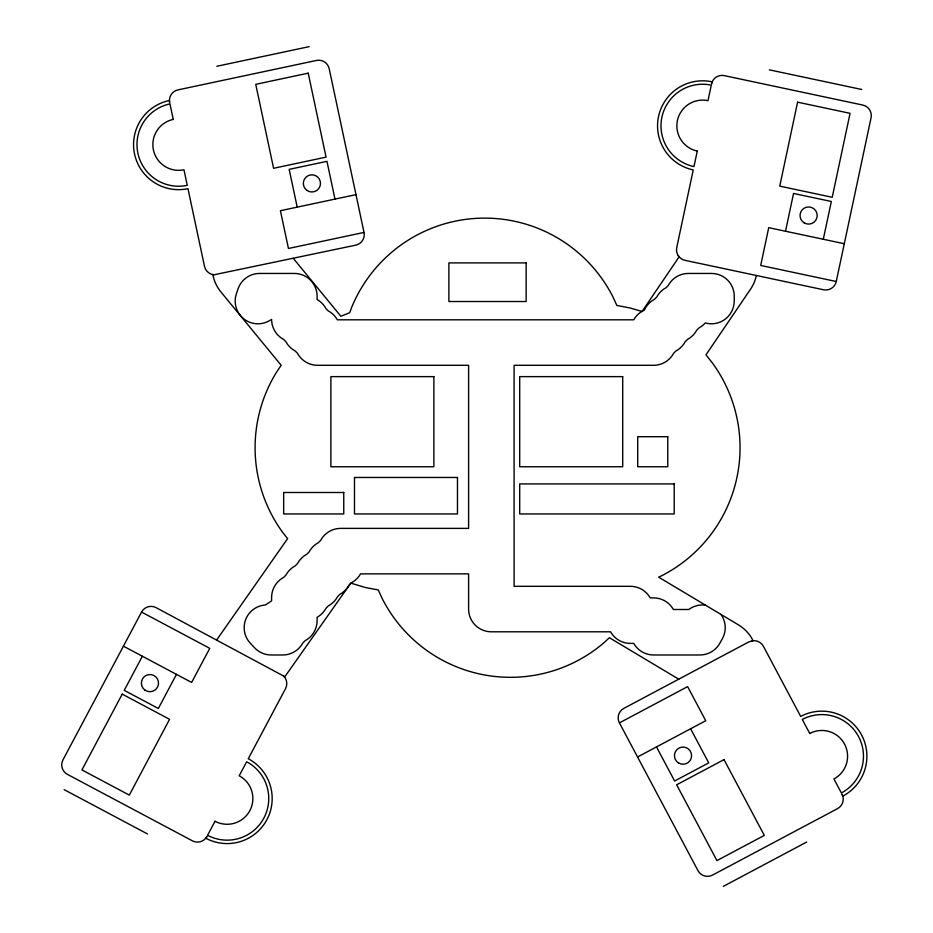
<?xml version="1.0" encoding="UTF-8"?>
<svg xmlns="http://www.w3.org/2000/svg" width="933" height="933" viewBox="0 0 933 933"><rect width="100%" height="100%" fill="white"/><g stroke="black" fill="none" stroke-linecap="round" stroke-linejoin="round"><path stroke-width="1.4" d="M785.516 231.232L793.551 193.458L831.326 201.481L823.303 239.268M836.26 281.509L871.06 117.791A10.729 10.729 0 0 0 862.792 105.067L724.265 75.62A10.729 10.729 0 0 0 711.541 83.888L711.984 81.789A45.064 45.064 0 0 0 658.535 116.497A45.064 45.064 0 0 0 693.242 169.934L676.74 247.595A10.729 10.729 0 0 0 685.009 260.33L823.536 289.766A10.729 10.729 0 0 0 836.26 281.509L760.698 265.45L768.722 227.664L844.283 243.723M756.36 275.492L755.462 278.944A38.626 38.626 0 0 1 750.552 289.148L705.978 354.832L712.59 363.205A143.775 143.775 0 0 1 661.544 575.813L658.64 577.154L738.411 624.853A38.626 38.626 0 0 1 751.695 638.114L753.083 640.691L748.896 641.881L623.85 708.369A10.729 10.729 0 0 0 619.419 722.888L698.001 870.664A10.729 10.729 0 0 0 712.509 875.107L837.554 808.619A10.729 10.729 0 0 0 841.986 794.1L843 796.001A45.064 45.064 0 0 0 861.625 735.052A45.064 45.064 0 0 0 800.689 716.427L763.416 646.324A10.729 10.729 0 0 0 752.08 640.796M216.724 639.886L287.609 538.633L282.547 532.218A143.775 143.775 0 0 1 276.273 372.594L281.16 365.281L220.946 291.982A38.626 38.626 0 0 1 212.922 275.013L355.741 245.157A10.729 10.729 0 0 0 364.01 232.434L329.209 68.715A10.729 10.729 0 0 0 316.485 60.447L177.958 89.895A10.729 10.729 0 0 0 169.689 102.618L169.246 100.519A45.064 45.064 0 0 0 134.539 153.968A45.064 45.064 0 0 0 187.976 188.676L204.49 266.337A10.729 10.729 0 0 0 213.867 274.78M141.559 612.071L62.977 759.847A10.729 10.729 0 0 0 67.409 774.367L192.455 840.855A10.729 10.729 0 0 0 206.974 836.411L205.96 838.312A45.064 45.064 0 0 0 266.908 819.675A45.064 45.064 0 0 0 248.271 758.739L285.545 688.636A10.729 10.729 0 0 0 283.795 676.145L156.068 607.628A10.729 10.729 0 0 0 141.559 612.071L209.762 648.33L191.627 682.443L123.424 646.172M142.364 656.249L124.229 690.35L158.342 708.485L176.477 674.384M641.951 311.435L640.924 312.054A22.742 22.742 0 0 0 634.65 318.328L633.764 319.809L337.326 319.809L336.44 318.328A22.742 22.742 0 0 0 328.253 310.899L326.002 308.648A22.742 22.742 0 0 0 318.585 300.461L317.103 299.575L317.103 296.204A22.742 22.742 0 0 0 294.35 273.451L259.596 273.451A22.742 22.742 0 0 0 238.067 288.845L236.411 293.685A22.742 22.742 0 0 0 269.905 320.392L271.608 319.378A22.742 22.742 0 0 0 283.632 339.437L285.883 341.688A22.742 22.742 0 0 0 295.225 351.018L297.475 353.269A22.742 22.742 0 0 0 317.535 365.293L468.599 365.293L468.599 528.381L340.708 528.381A22.742 22.742 0 0 0 320.649 540.405L318.398 542.656A22.742 22.742 0 0 0 309.056 551.986L306.805 554.237A22.742 22.742 0 0 0 297.475 563.579L295.225 565.83A22.742 22.742 0 0 0 285.883 575.16L283.632 577.41A22.742 22.742 0 0 0 271.608 597.47L271.608 600.852L265.415 604.992A22.742 22.742 0 0 0 250.324 643.245L254.592 647.794A22.742 22.742 0 0 0 271.176 654.978L282.769 654.978A22.742 22.742 0 0 0 302.828 642.954L305.079 640.714A22.742 22.742 0 0 0 317.103 620.643L317.103 617.273L318.585 616.386A22.742 22.742 0 0 0 326.002 608.199L328.253 605.949A22.742 22.742 0 0 0 337.594 596.607L339.834 594.356A22.742 22.742 0 0 0 349.175 585.026L351.426 582.775A22.742 22.742 0 0 0 359.613 575.346L360.5 573.865L468.599 573.865L468.599 609.062A22.742 22.742 0 0 0 491.341 631.804L610.59 631.804L611.477 633.285A22.742 22.742 0 0 0 630.393 643.397L633.764 643.397L634.65 644.878A22.742 22.742 0 0 0 653.567 654.978L699.913 654.978A22.742 22.742 0 0 0 719.751 643.373L722.305 638.825A22.742 22.742 0 0 0 721.641 615.442L720.871 614.369M642.149 311.319L644.376 310.176L645.088 308.648A22.742 22.742 0 0 1 654.43 299.318L656.68 297.067A22.742 22.742 0 0 1 666.022 287.726L668.273 285.475A22.742 22.742 0 0 1 688.332 273.451L711.506 273.451A22.742 22.742 0 0 1 734.248 296.461A71.934 71.934 0 0 1 734.061 303.528A22.742 22.742 0 0 1 706.759 323.308L705.278 322.911L704.415 323.868A22.742 22.742 0 0 1 699.05 327.845L696.799 330.095A22.742 22.742 0 0 1 687.458 339.437L685.219 341.688A22.742 22.742 0 0 1 675.877 351.018L673.626 353.269A22.742 22.742 0 0 1 653.567 365.293L514.083 365.293L514.083 586.321L630.393 586.321A22.742 22.742 0 0 1 649.298 596.42L650.184 597.901L653.567 597.901A22.742 22.742 0 0 1 672.483 608.013L673.369 609.494L688.857 609.494L690.222 608.514A22.742 22.742 0 0 1 705.161 605.109L705.465 605.155M619.419 722.888L687.621 686.618L705.756 720.719L637.554 756.99M723.343 886.35L806.707 842.021M216.806 66.278L309.161 46.65M355.974 194.647L280.413 210.706L288.449 248.493L364.01 232.434M769.363 69.847L861.719 89.475M64.155 789.645L147.519 833.962M678.746 679.189L609.389 637.717L603.814 642.872A143.775 143.775 0 0 1 382.343 598.811L378.25 589.936L365.293 587.51L350.773 583.102L284.588 677.101L283.795 676.145M293.347 258.418L340.86 316.264L349.7 312.718L351.869 306.864A143.775 143.775 0 0 1 612.794 296.612L616.888 305.488L629.833 307.913L642.044 311.47L679.119 256.832L678.233 255.677M690.607 728.778L708.73 762.879L674.629 781.014L656.494 746.913M334.982 199.114L326.958 161.327L289.172 169.363L297.207 207.138M697.266 151.053L693.965 166.575A41.623 41.623 0 0 1 661.894 117.208A41.623 41.623 0 0 1 711.273 85.148L707.972 100.671A25.751 25.751 0 0 0 677.428 120.509A25.751 25.751 0 0 0 697.266 151.053M797.598 102.175L779.755 186.133L832.224 197.283L850.068 113.325L797.598 102.175M122.223 694.14L81.929 769.923L129.29 795.114L169.584 719.32L122.223 694.14M215.033 821.262L207.569 835.28A41.623 41.623 0 0 0 263.876 818.066A41.623 41.623 0 0 0 246.662 761.76L239.21 775.79A25.751 25.751 0 0 1 249.857 810.614A25.751 25.751 0 0 1 215.033 821.262M724.008 759.625L676.647 784.805L716.941 860.588L764.314 835.408L724.008 759.625M308.217 73.171L255.747 84.332L273.591 168.29L326.06 157.129L308.217 73.171M526.142 262.896L448.89 262.896L448.89 301.522L526.142 301.522L526.142 262.896M433.88 376.629L330.877 376.629L330.877 466.745L433.88 466.745L433.88 376.629M622.708 376.629L519.704 376.629L519.704 466.745L622.708 466.745L622.708 376.629M667.771 436.702L637.729 436.702L637.729 466.745L667.771 466.745L667.771 436.702M457.473 477.474L354.482 477.474L354.482 513.955L457.473 513.955L457.473 477.474M674.209 483.912L519.704 483.912L519.704 513.955L674.209 513.955L674.209 483.912M343.752 492.496L283.667 492.496L283.667 513.955L343.752 513.955L343.752 492.496M809.751 733.478L802.298 719.46A41.623 41.623 0 0 1 858.593 736.662A41.623 41.623 0 0 1 841.379 792.968L833.927 778.95A25.751 25.751 0 0 0 844.575 744.126A25.751 25.751 0 0 0 809.751 733.478M173.258 119.412L169.958 103.878A41.623 41.623 0 0 0 137.897 153.257A41.623 41.623 0 0 0 187.265 185.317L183.964 169.783A25.751 25.751 0 0 1 153.42 149.956A25.751 25.751 0 0 1 173.258 119.412M678.711 763.077A8.584 8.584 0 0 0 691.598 755.672A8.584 8.584 0 0 0 678.746 748.208A8.584 8.584 0 0 0 678.711 763.077M144.965 690.105A8.584 8.584 0 0 0 158.493 683.947A8.584 8.584 0 0 0 146.388 675.317A8.584 8.584 0 0 0 144.965 690.105M804.211 222.894A8.584 8.584 0 0 0 817.191 215.628A8.584 8.584 0 0 0 804.409 208.036A8.584 8.584 0 0 0 804.211 222.894M306.992 190.437A8.584 8.584 0 0 0 320.451 184.128A8.584 8.584 0 0 0 308.263 175.626A8.584 8.584 0 0 0 306.992 190.437"/></g></svg>
